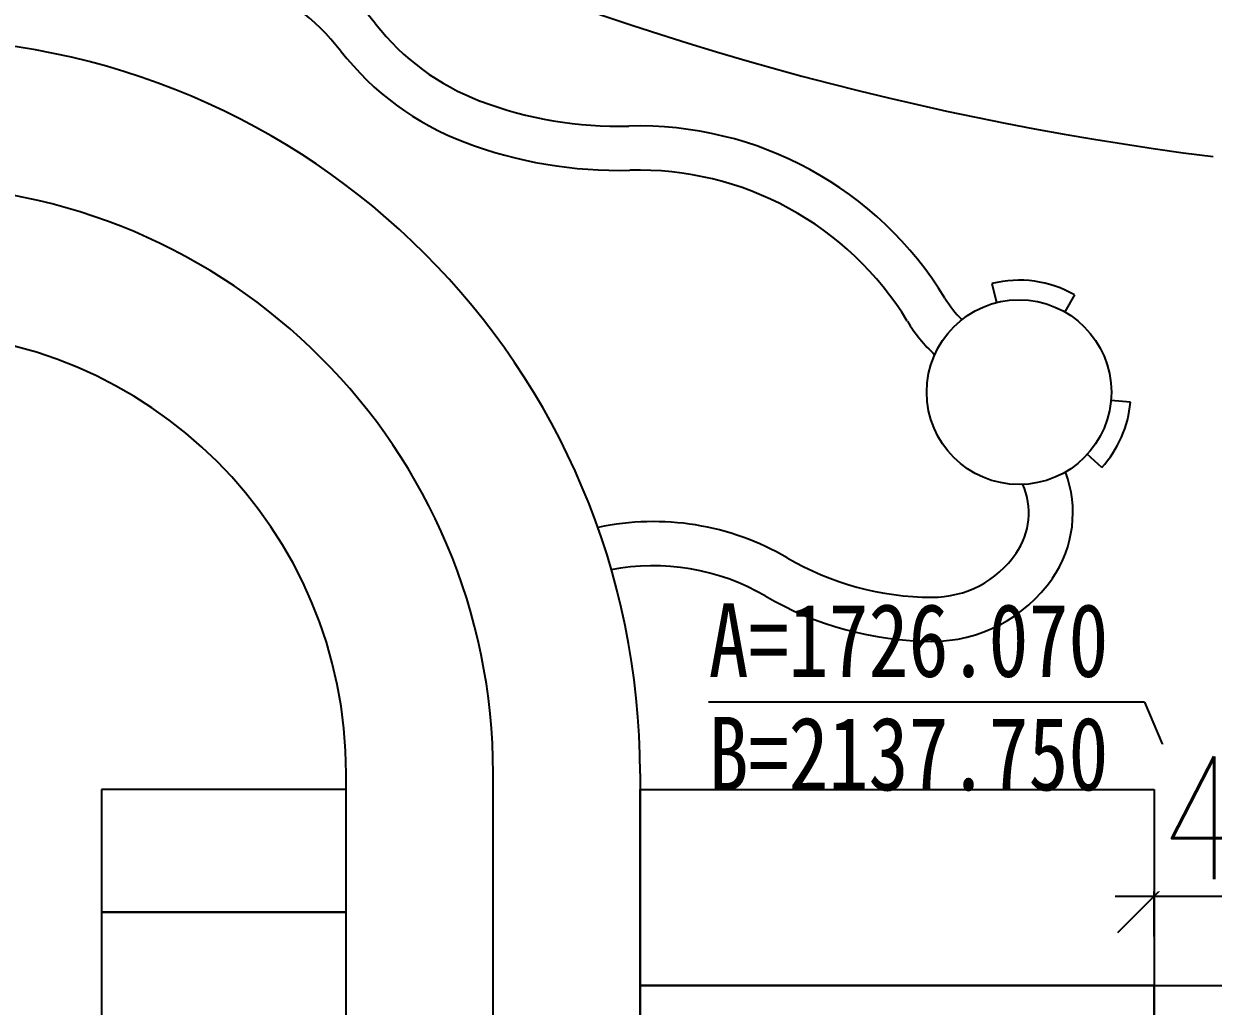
# Model space of a CAD drawing. Extents: x -93062 to 326984, y -142534 to 91021.
# Drawn here: x -55301 to -54163, y 82304 to 83243 of the extents above; entities that cross this region are included whole.
import ezdxf
from ezdxf.enums import TextEntityAlignment as Align

# ---------------------------------------------------------------- set-up
doc = ezdxf.new("R2010")
doc.units = 0
doc.header["$LTSCALE"] = 1000
doc.header["$MEASUREMENT"] = 0
doc.layers.get('0').update_dxf_attribs({"color": 8})
doc.styles.add('COMPLEX', font='COMPLEX')
doc.styles.add('DIMHT', font='', dxfattribs={"width": 0.8})
doc.styles.add('hz', font='GEDITXT', dxfattribs={"width": 0.8, "bigfont": 'DXT'})
doc.styles.add('SIM', font='GEDITXT', dxfattribs={"width": 0.8, "bigfont": 'DXT'})
doc.styles.add('SIMPLEX', font='GEDITXT', dxfattribs={"height": 0.2, "bigfont": 'DXT'})
doc.styles.get("Standard").update_dxf_attribs({"font": 'gbenor.shx', "bigfont": 'gbcbig.shx'})
doc.styles.get('DIMHT').set_extended_font_data('SimSun')

# ---------------------------------------------------------------- blocks, each defined once
blk = doc.blocks.new('_Oblique')
at = {"color": 0, "linetype": 'ByBlock', "lineweight": -2}
blk.add_line((-0.5, -0.5), (0.5, 0.5), dxfattribs=at)
blk = doc.blocks.new('A$C672165B9')
at = {"color": 251}
for p, q in [((10305.8, 16151.3), (10318, 16102.5)), ((10518.5, 16122), (10493.5, 16078.3)), ((10662, 15846.9), (10611.9, 15851.4)), ((10588.3, 15679), (10551.1, 15712.9)), ((10698, 15076.7), (9578.4, 15076.7)), ((10698, 15076.7), (11006.2, 14348.8)), ((8647.4, 10449), (8647.4, 14893.5)), ((9402.2, 14893.5), (9402.2, 12210.2)), ((10723.1, 14474.6), (10723.1, 14679.1)), ((10622.5, 14578.4), (11389.9, 14578.4)), ((10723.1, 11644.1), (10723.1, 14348.8))]:
    blk.add_line(p, q, dxfattribs=at)
at = {"color": 251, "ltscale": 10}
for p, q in [((8647.4, 10565.9), (8647.4, 14896.3)), ((9024.8, 10449), (9024.8, 14896.7)), ((10723.1, 14348.8), (11289.2, 14348.8))]:
    blk.add_line(p, q, dxfattribs=at)
at = {"color": 251, "ltscale": 3}
for p, q in [((8018.4, 14852), (8018.4, 14537.5)), ((8647.4, 14852), (8018.4, 14852)), ((8647.4, 14537.5), (8647.4, 14852)), ((9402.2, 14348.8), (9402.2, 14852)), ((8018.4, 14537.5), (8018.4, 14223)), ((8647.4, 14537.5), (8018.4, 14537.5)), ((8018.4, 14537.5), (8647.4, 14537.5)), ((8647.4, 14223), (8647.4, 14537.5)), ((10723.1, 14348.8), (9402.2, 14348.8)), ((9402.2, 13845.6), (9402.2, 14348.8)), ((9402.2, 14348.8), (10723.1, 14348.8)), ((10723.1, 14348.8), (10723.1, 13845.6)), ((10723.1, 14348.8), (10723.1, 14348.8))]:
    blk.add_line(p, q, dxfattribs=at)
at = {"color": 251}
blk.add_circle((10375.8, 15872.5), 237.1, dxfattribs=at)
at = {"color": 251, "ltscale": 5}
blk.add_arc((11855.3, 24278.2), 7862.5, 192.57812, 262.83378, dxfattribs=at)
at = {"color": 251}
for centre, radius, start, end in [((8153.8, 16372.7), 722.5, 38.0502, 96.4636), ((8153.8, 16372.7), 609.2, 38.0502, 96.4636), ((9212.4, 17201.3), 621.9, 218.0502, 249.2351), ((7515.2, 14893.5), 1887, 360, 90), ((9212.4, 17201.3), 735.1, 218.0502, 249.2351), ((9345.7, 17552.8), 997.7, 249.2351, 271.5742), ((9398.4, 15634.2), 921.6, 31.341, 91.5742), ((9345.7, 17552.8), 1111, 249.2351, 271.5742), ((9398.4, 15634.2), 808.3, 31.341, 91.5742), ((10375.8, 15872.5), 287.4, 60.2156, 104.0882), ((10433.6, 16264.6), 290.5, 211.341, 225.1644), ((10433.6, 16264.6), 403.7, 211.341, 227.1412), ((7515.2, 14893.5), 1132.2, 360, 90), ((10375.8, 15872.5), 287.4, 317.6746, 354.8798), ((10218.6, 15562.7), 295.4, 325.2894, 20.7797), ((10218.6, 15562.7), 182.2, 325.2894, 23.6108), ((9436.6, 14857.7), 682.4, 59.7455, 102.0201), ((10154.8, 16089), 743.1, 239.7455, 269.7461), ((10152.6, 15608.3), 262.4, 269.7461, 325.2894), ((9436.6, 14857.7), 569.1, 59.7455, 101.1187), ((10152.6, 15608.3), 375.6, 269.7461, 325.2894), ((10154.8, 16089), 856.3, 239.7455, 269.7461)]:
    blk.add_arc(centre, radius, start, end, dxfattribs=at)
at = {"color": 251, "ltscale": 10}
blk.add_arc((7515.2, 14893.5), 1509.6, 360, 90, dxfattribs=at)
at = {"color": 251, "xscale": 188.7010318362808, "yscale": 188.7010318362808, "zscale": 188.7010318362808, "rotation": 180}
blk.add_blockref('_Oblique', (10723.1, 14578.4), dxfattribs=at)
at = {"color": 251, "style": 'DIMHT', "width": 0.8}
for s, p in [('A=1726.070', (9578.4, 15141.4)), ('B=2137.750', (9578.4, 14850.2))]:
    blk.add_text(s, height=188.7, dxfattribs=at).set_placement(p)
at = {"color": 251, "style": 'SIMPLEX', "width": 0.8}
for height, p in [(75.5, (5032.8, 24516.1)), (75.5, (4692.1, 24249.2)), (251.6, (24745.2, 6386.7))]:
    blk.add_attdef('JZW', text='', height=height, rotation=360, dxfattribs=at).set_placement(p, align=Align.MIDDLE)
at = {"color": 251, "style": 'hz', "width": 0.8}
for p in [(16426.9, 23704), (10887.9, 22293), (14720.8, 19772.4), (17974.9, 19082.8), (25961.4, 18486), (38100.4, 18366.3), (11528.9, 17640.7), (26545.9, 15647), (10782.8, 15493.4), (17847.7, 14761.2), (11764.5, 12831.7), (14968.4, 10742.1), (5313.3, 9148.4), (25534.1, 9009.2), (3089.1, 8401.9), (26406.5, 6157.4), (17784.5, 5258), (29076.2, 4512.3), (15144.7, 4201.8), (37066.7, 4015)]:
    blk.add_attdef('9.80', p, '', height=440.3, dxfattribs=at)
at = {"color": 251, "style": 'COMPLEX', "width": 1.041667}
for height, p, p2 in [(135.3, (18779.9, 24022.5), (18900.7, 24022.5)), (112.7, (24159.1, 23918), (24259.7, 23918)), (112.7, (19107.7, 22514.6), (19208.3, 22514.6)), (112.7, (19107.7, 21130.8), (19208.3, 21130.8)), (112.7, (19107.7, 19910.6), (19208.3, 19910.6)), (112.7, (19107.7, 19155.8), (19208.3, 19155.8)), (112.7, (19107.7, 17646.2), (19208.3, 17646.2)), (112.7, (19107.7, 16262.4), (19208.3, 16262.4)), (112.7, (19107.7, 15255.9), (19208.3, 15255.9)), (112.7, (19107.7, 14167), (19208.3, 14167)), (112.7, (19107.7, 13933.9), (19208.3, 13933.9)), (112.7, (19107.7, 12878.3), (19208.3, 12878.3)), (146.5, (35125.9, 12740.3), (35256.8, 12740.3)), (112.7, (19107.7, 11494.5), (19208.3, 11494.5)), (112.7, (19107.7, 10274.2), (19208.3, 10274.2)), (112.7, (19107.7, 9519.4), (19208.3, 9519.4)), (112.7, (19107.7, 8009.8), (19208.3, 8009.8)), (112.7, (19107.7, 6626), (19208.3, 6626)), (112.7, (19107.7, 5619.6), (19208.3, 5619.6)), (112.7, (18534.3, 4487.4), (18635, 4487.4)), (135.3, (10257.2, 2831.6), (10378, 2831.6)), (135.3, (9845, 2443.5), (9965.8, 2443.5))]:
    blk.add_attdef('A', text='', height=height, dxfattribs=at).set_placement(p, p2, align=Align.FIT)
for height, p, p2 in [(135.3, (18273.7, 23709.6), (18273.7, 23588.8)), (146.5, (34895.1, 12644.2), (34895.1, 12513.3))]:
    blk.add_attdef('A', text='', height=height, rotation=270, dxfattribs=at).set_placement(p, p2, align=Align.FIT)
at = {"color": 251, "style": 'COMPLEX', "text_generation_flag": 4, "width": 1.041667}
for p, p2 in [((32232.5, 22773.3), (32353.3, 22773.3)), ((25004, 19495), (25124.8, 19495)), ((37956.5, 15917.2), (38077.2, 15917.2)), ((37584.1, 15544.8), (37704.9, 15544.8)), ((30848.7, 13137), (30969.5, 13137)), ((30933.8, 10635.5), (31054.6, 10635.5)), ((31191.9, 10370.8), (31312.7, 10370.8)), ((25004, 9858.6), (25124.8, 9858.6))]:
    blk.add_attdef('A', text='', height=135.3, dxfattribs=at).set_placement(p, p2, align=Align.FIT)
at = {"color": 251, "width": 0.8, "flags": 9}
for tag, p in [('XSIZE', (4025.5, 20391)), ('YSIZE', (4070.3, 20399.8)), ('YSIZE', (4113.1, 20385.5)), ('XSIZE', (4021, 20376.2)), ('YSIZE', (4070.3, 19770.8)), ('XSIZE', (4021, 19747.2)), ('XSIZE', (4025.5, 19762)), ('YSIZE', (4113.1, 19756.5)), ('XSIZE', (4025.5, 19133)), ('YSIZE', (4070.3, 19141.8)), ('YSIZE', (4113.1, 19127.5)), ('XSIZE', (4021, 19118.2)), ('XSIZE', (4021, 18489.2)), ('XSIZE', (4025.5, 18504)), ('YSIZE', (4070.3, 18512.7)), ('YSIZE', (4113.1, 18498.4)), ('XSIZE', (4025.5, 17875)), ('YSIZE', (4070.3, 17883.7)), ('XSIZE', (4021, 17860.2)), ('YSIZE', (4113.1, 17869.4)), ('XSIZE', (4345.9, 17267.3)), ('XSIZE', (4350.4, 17282.1)), ('YSIZE', (4395.3, 17290.8)), ('YSIZE', (4438.1, 17276.5)), ('XSIZE', (5060.2, 17088.9)), ('YSIZE', (5105.1, 17097.7)), ('YSIZE', (5147.9, 17083.4)), ('XSIZE', (5689.2, 17088.9)), ('YSIZE', (5734.1, 17097.7)), ('YSIZE', (5776.9, 17083.4)), ('XSIZE', (5055.7, 17074.1)), ('XSIZE', (5684.7, 17074.1))]:
    blk.add_attdef(tag, p, '', height=0.0687, dxfattribs=at)
at = {"color": 251, "insert": (11006.2, 14779.7), "char_height": 314.5, "attachment_point": 5, "style": 'SIM', "bg_fill": 3, "box_fill_scale": 1.1, "bg_fill_color": 256, "bg_fill_true_color": 13158600, "bg_fill_transparency": 0}
blk.add_mtext('4.5', dxfattribs=at)
at = {"color": 251, "ltscale": 3}
for p, q in [((9402.2, 14852), (10723.1, 14852)), ((10723.1, 14852), (10723.1, 14348.8)), ((10723.1, 14852), (10723.1, 14852))]:
    blk.add_line(p, q, dxfattribs=at)

msp = doc.modelspace()

# ---------------------------------------------------------------- block references
at = {"xscale": 0.3724428399518654, "yscale": 0.3724428399518654, "zscale": 0.3724428399518654}
msp.add_blockref('A$C672165B9', (-58213.6, 76979.3), dxfattribs=at)

doc.saveas('drawing.dxf')
